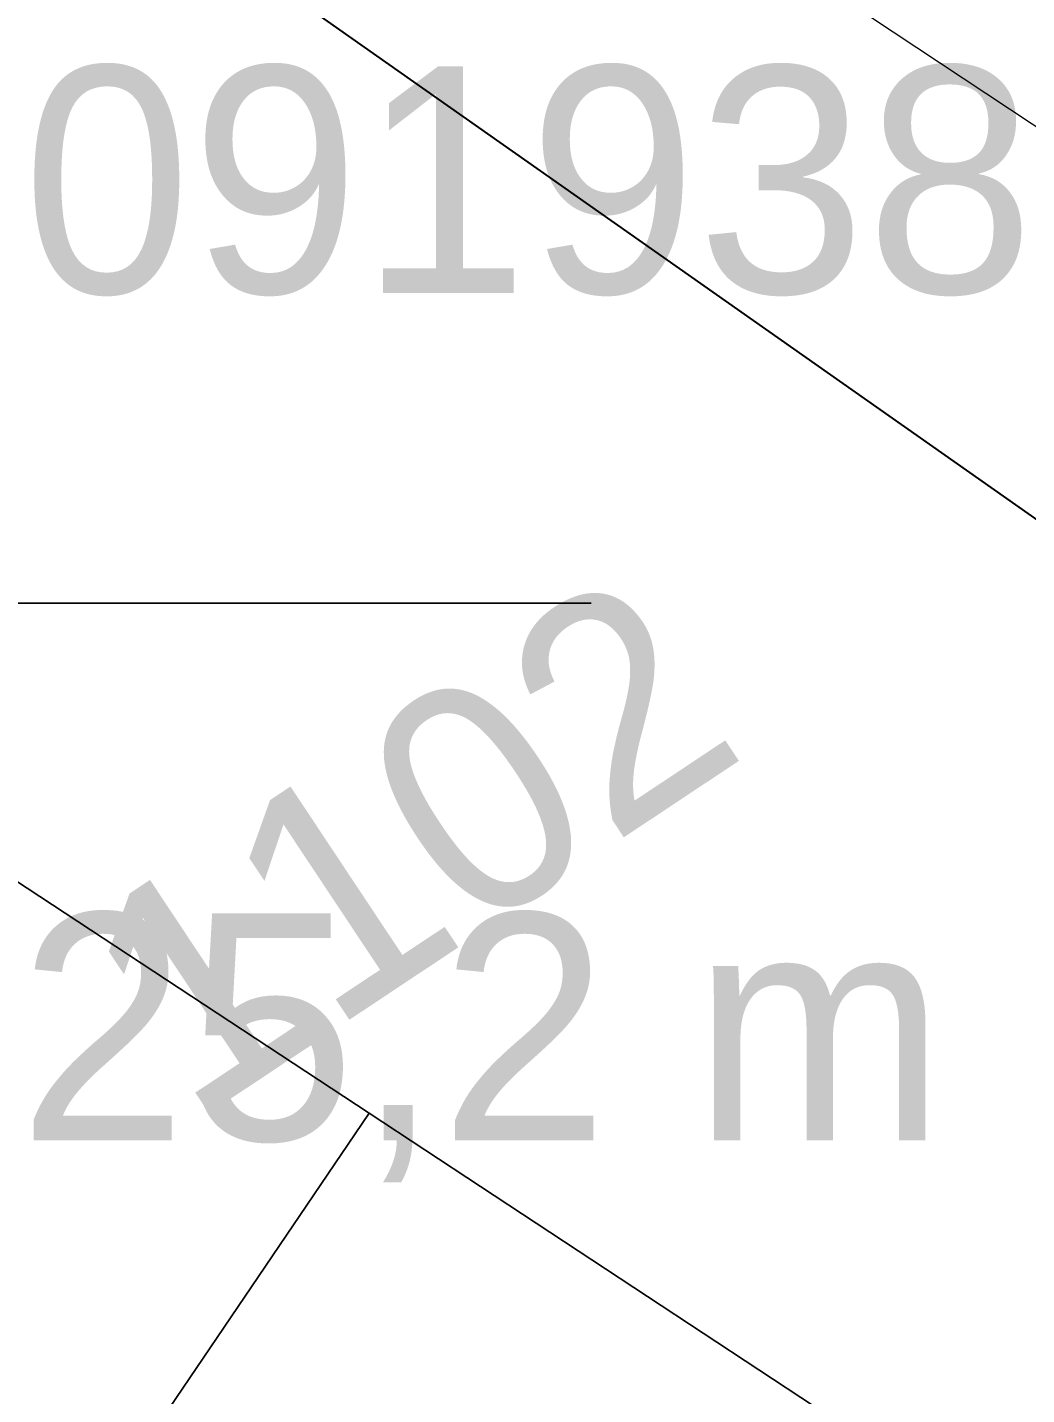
# Model space of a CAD drawing. Header units: metres. Extents: x 0 to 105485, y 0 to 425721.
# Drawn here: x 104670.19 to 104674.16, y 425234.66 to 425240.08 of the extents above; entities that cross this region are included whole.
import ezdxf
from ezdxf.enums import TextEntityAlignment as Align

# ---------------------------------------------------------------- set-up
doc = ezdxf.new("R2010")
doc.units = ezdxf.units.M
doc.header["$MEASUREMENT"] = 0
doc.linetypes.add('KG-PERCEEL-SO', pattern=[19, 5.5, -4, 5.5, -4])
for name, color, linetype, lineweight in [('B-XX-KG-GRENS_PERCEEL-T', 150, 'KG-PERCEEL-SO', 18), ('B-XX-MO-ONDERZOEK_SONDERING-G', 90, 'Continuous', 18), ('B-XX-MO-ONDERZOEK_SONDERING-T', 90, 'Continuous', 18), ('B-XX-VH-OPENVERHARDING-G', 90, 'Continuous', 18), ('B-XX-VW-MARKERING-G', 7, 'Continuous', 18)]:
    doc.layers.add(name, color=color, linetype=linetype, lineweight=lineweight)
doc.layers.add('GIS-WEGVAKKEN', color=2, linetype='Continuous')

msp = doc.modelspace()

# ---------------------------------------------------------------- linework, layer by layer
at = {"layer": 'B-XX-MO-ONDERZOEK_SONDERING-G', "color": 0, "true_color": 0xd62828}
for points in [[(104670.1927, 425237.8, -0.349), (104670.2726, 425237.8, -0.369), (104670.3525, 425237.8, -0.389), (104670.4324, 425237.8, -0.409), (104670.5794, 425237.8, -0.429), (104671.1521, 425237.8, -0.449), (104671.4919, 425237.8, -0.469), (104671.6528, 425237.8, -0.489), (104671.5913, 425237.8, -0.509), (104671.5094, 425237.8, -0.529), (104671.1845, 425237.8, -0.549), (104670.912, 425237.8, -0.569), (104670.7978, 425237.8, -0.589), (104670.8642, 425237.8, -0.609), (104670.7217, 425237.8, -0.629), (104670.2892, 425237.8, -0.649), (104669.9763, 425237.8, -0.669)], [(104670.0758, 425237.8, 2.291), (104670.2546, 425237.8, 2.271), (104670.4452, 425237.8, 2.25), (104670.462, 425237.8, 2.23), (104670.4834, 425237.8, 2.211), (104670.5445, 425237.8, 2.191), (104670.5258, 425237.8, 2.171), (104670.5581, 425237.8, 2.151), (104670.5904, 425237.8, 2.131), (104670.6227, 425237.8, 2.111), (104670.6825, 425237.8, 2.091), (104670.7153, 425237.8, 2.071), (104670.7961, 425237.8, 2.051), (104670.8944, 425237.8, 2.031), (104671.0173, 425237.8, 2.011), (104671.2077, 425237.8, 1.991), (104671.4663, 425237.8, 1.971), (104671.6558, 425237.8, 1.951), (104671.8735, 425237.8, 1.931), (104672.015, 425237.8, 1.911), (104672.1348, 425237.8, 1.891), (104672.2708, 425237.8, 1.871), (104672.3476, 425237.8, 1.851), (104672.3758, 425237.8, 1.831), (104672.3906, 425237.8, 1.811), (104672.407, 425237.8, 1.791), (104672.4264, 425237.8, 1.771), (104672.4297, 425237.8, 1.751), (104672.4172, 425237.8, 1.731), (104672.393, 425237.8, 1.711), (104672.3587, 425237.8, 1.691), (104672.3094, 425237.8, 1.671), (104672.2582, 425237.8, 1.651), (104672.1987, 425237.8, 1.631), (104672.1204, 425237.8, 1.611), (104672.0443, 425237.8, 1.591), (104671.9706, 425237.8, 1.571), (104671.9024, 425237.8, 1.551), (104671.8276, 425237.8, 1.531), (104671.7667, 425237.8, 1.511), (104671.6889, 425237.8, 1.491), (104671.5883, 425237.8, 1.471), (104671.5203, 425237.8, 1.451), (104671.4798, 425237.8, 1.431), (104671.4416, 425237.8, 1.411), (104671.4047, 425237.8, 1.391), (104671.3729, 425237.8, 1.371), (104671.351, 425237.8, 1.35), (104671.3174, 425237.8, 1.33), (104671.1632, 425237.8, 1.31), (104671.1142, 425237.8, 1.29), (104671.0487, 425237.8, 1.27), (104671.0095, 425237.8, 1.25), (104670.9666, 425237.8, 1.23), (104670.9285, 425237.8, 1.21), (104670.8787, 425237.8, 1.19), (104670.8418, 425237.8, 1.17), (104670.8022, 425237.8, 1.15), (104670.7648, 425237.8, 1.13), (104670.7303, 425237.8, 1.11), (104670.6991, 425237.8, 1.09), (104670.6686, 425237.8, 1.07), (104670.6489, 425237.8, 1.05), (104670.628, 425237.8, 1.03), (104670.6073, 425237.8, 1.01), (104670.5855, 425237.8, 0.99), (104670.5677, 425237.8, 0.97), (104670.5532, 425237.8, 0.95), (104670.5319, 425237.8, 0.93), (104670.5056, 425237.8, 0.91), (104670.4949, 425237.8, 0.89), (104670.4749, 425237.8, 0.87), (104670.4487, 425237.8, 0.85), (104670.4343, 425237.8, 0.83), (104670.4219, 425237.8, 0.81), (104670.4123, 425237.8, 0.79), (104670.4034, 425237.8, 0.77), (104670.3876, 425237.8, 0.75), (104670.3725, 425237.8, 0.73), (104670.3598, 425237.8, 0.71), (104670.3259, 425237.8, 0.69), (104670.3135, 425237.8, 0.67), (104670.3084, 425237.8, 0.65), (104670.3006, 425237.8, 0.63), (104670.2709, 425237.8, 0.61), (104670.2651, 425237.8, 0.59), (104670.2592, 425237.8, 0.57), (104670.2607, 425237.8, 0.55), (104670.2744, 425237.8, 0.53), (104670.2877, 425237.8, 0.51), (104670.3079, 425237.8, 0.49), (104670.3314, 425237.8, 0.47), (104670.3633, 425237.8, 0.451), (104670.3781, 425237.8, 0.431), (104670.4234, 425237.8, 0.411), (104670.4533, 425237.8, 0.391), (104670.4611, 425237.8, 0.371), (104670.4741, 425237.8, 0.351), (104670.4869, 425237.8, 0.331), (104670.4884, 425237.8, 0.311), (104670.4881, 425237.8, 0.291), (104670.4805, 425237.8, 0.271), (104670.4737, 425237.8, 0.251), (104670.4639, 425237.8, 0.231), (104670.4481, 425237.8, 0.211), (104670.4387, 425237.8, 0.191), (104670.4241, 425237.8, 0.171), (104670.4075, 425237.8, 0.151), (104670.3905, 425237.8, 0.131), (104670.3714, 425237.8, 0.111), (104670.3323, 425237.8, 0.091), (104670.2866, 425237.8, 0.071), (104670.2457, 425237.8, 0.051), (104670.1842, 425237.8, 0.031)], [(104670.1152, 425237.8, -18.345), (104670.335, 425237.8, -18.365), (104670.486, 425237.8, -18.385), (104670.6225, 425237.8, -18.405), (104670.7123, 425237.8, -18.425), (104670.7673, 425237.8, -18.445), (104670.8052, 425237.8, -18.465), (104670.8442, 425237.8, -18.485), (104670.8676, 425237.8, -18.505), (104670.8704, 425237.8, -18.525), (104670.8533, 425237.8, -18.545), (104670.8267, 425237.8, -18.565), (104670.8118, 425237.8, -18.585), (104670.8107, 425237.8, -18.605), (104670.8173, 425237.8, -18.625), (104670.8207, 425237.8, -18.645), (104670.8182, 425237.8, -18.665), (104670.7699, 425237.8, -18.685), (104670.6135, 425237.8, -18.705), (104670.5627, 425237.8, -18.725), (104670.5202, 425237.8, -18.745), (104670.4949, 425237.8, -18.765), (104670.5022, 425237.8, -18.785), (104670.5366, 425237.8, -18.805), (104670.5742, 425237.8, -18.825), (104670.6124, 425237.8, -18.845), (104670.7068, 425237.8, -18.865), (104670.8168, 425237.8, -18.885), (104670.9234, 425237.8, -18.905), (104670.9662, 425237.8, -18.925), (104670.9422, 425237.8, -18.945), (104670.9603, 425237.8, -18.965), (104670.9799, 425237.8, -18.985), (104670.9992, 425237.8, -19.005), (104671.028, 425237.8, -19.025), (104671.0589, 425237.8, -19.045), (104671.0819, 425237.8, -19.064), (104671.1273, 425237.8, -19.084), (104671.1792, 425237.8, -19.104), (104671.2639, 425237.8, -19.124), (104671.3142, 425237.8, -19.144), (104671.3257, 425237.8, -19.164), (104671.2992, 425237.8, -19.184), (104671.2973, 425237.8, -19.204), (104671.3052, 425237.8, -19.224), (104671.3193, 425237.8, -19.244), (104671.3213, 425237.8, -19.264), (104671.3133, 425237.8, -19.284), (104671.2997, 425237.8, -19.304), (104671.289, 425237.8, -19.324), (104671.2859, 425237.8, -19.344), (104671.2965, 425237.8, -19.364), (104671.3251, 425237.8, -19.384), (104671.3475, 425237.8, -19.404), (104671.3588, 425237.8, -19.424), (104671.3753, 425237.8, -19.444), (104671.3673, 425237.8, -19.464), (104671.3607, 425237.8, -19.484), (104671.3529, 425237.8, -19.504), (104671.3728, 425237.8, -19.524), (104671.4795, 425237.8, -19.544), (104671.5917, 425237.8, -19.564), (104671.6732, 425237.8, -19.584), (104671.7019, 425237.8, -19.604), (104671.7228, 425237.8, -19.624), (104671.7264, 425237.8, -19.644), (104671.7155, 425237.8, -19.664), (104671.6876, 425237.8, -19.684), (104671.6604, 425237.8, -19.704), (104671.7035, 425237.8, -19.724), (104671.7403, 425237.8, -19.744), (104671.7515, 425237.8, -19.764), (104671.7404, 425237.8, -19.784), (104671.723, 425237.8, -19.804), (104671.7235, 425237.8, -19.824), (104671.7469, 425237.8, -19.844), (104671.7803, 425237.8, -19.864), (104671.8028, 425237.8, -19.884), (104671.8516, 425237.8, -19.904), (104671.9248, 425237.8, -19.924), (104671.9454, 425237.8, -19.944), (104671.9232, 425237.8, -19.964), (104671.8567, 425237.8, -19.984), (104671.7441, 425237.8, -20.004), (104671.6534, 425237.8, -20.024), (104671.5452, 425237.8, -20.044), (104671.4408, 425237.8, -20.064), (104671.3753, 425237.8, -20.084), (104671.3071, 425237.8, -20.104), (104671.2863, 425237.8, -20.124), (104671.3066, 425237.8, -20.144), (104671.3393, 425237.8, -20.164), (104671.3596, 425237.8, -20.184), (104671.4082, 425237.8, -20.204), (104671.4919, 425237.8, -20.224), (104671.6108, 425237.8, -20.244), (104671.6656, 425237.8, -20.264), (104671.6937, 425237.8, -20.284), (104671.7151, 425237.8, -20.304), (104671.7527, 425237.8, -20.324), (104671.7893, 425237.8, -20.344), (104671.7862, 425237.8, -20.364), (104671.7521, 425237.8, -20.384), (104671.7267, 425237.8, -20.404), (104671.7327, 425237.8, -20.424), (104671.7519, 425237.8, -20.444), (104671.7955, 425237.8, -20.464), (104671.8381, 425237.8, -20.484), (104671.8551, 425237.8, -20.504), (104671.8577, 425237.8, -20.524), (104671.872, 425237.8, -20.544), (104671.9107, 425237.8, -20.564), (104671.9767, 425237.8, -20.584), (104671.9985, 425237.8, -20.604), (104671.9913, 425237.8, -20.624), (104671.9931, 425237.8, -20.644), (104672.017, 425237.8, -20.664), (104672.0774, 425237.8, -20.684), (104672.1111, 425237.8, -20.704), (104672.113, 425237.8, -20.724), (104672.0683, 425237.8, -20.744), (104672.0209, 425237.8, -20.764), (104671.9553, 425237.8, -20.784), (104671.9223, 425237.8, -20.804), (104671.9173, 425237.8, -20.824), (104671.9094, 425237.8, -20.844), (104671.8615, 425237.8, -20.864), (104671.7619, 425237.8, -20.883), (104671.6257, 425237.8, -20.903), (104671.5431, 425237.8, -20.923), (104671.4663, 425237.8, -20.943), (104671.4552, 425237.8, -20.963), (104671.5132, 425237.8, -20.983), (104671.6449, 425237.8, -21.003), (104671.7487, 425237.8, -21.023), (104671.7497, 425237.8, -21.043), (104671.6769, 425237.8, -21.063), (104671.6116, 425237.8, -21.083), (104671.5245, 425237.8, -21.103), (104671.4232, 425237.8, -21.123), (104671.3194, 425237.8, -21.143), (104671.2181, 425237.8, -21.163), (104671.1509, 425237.8, -21.183), (104671.087, 425237.8, -21.203), (104670.9799, 425237.8, -21.223), (104670.7924, 425237.8, -21.243), (104670.7691, 425237.8, -21.263), (104670.6623, 425237.8, -21.283), (104670.5849, 425237.8, -21.303), (104670.5364, 425237.8, -21.323), (104670.3526, 425237.8, -21.343), (104670.3008, 425237.8, -21.363), (104670.2731, 425237.8, -21.383), (104670.2727, 425237.8, -21.403), (104670.4533, 425237.8, -21.423), (104670.6828, 425237.8, -21.443), (104670.8235, 425237.8, -21.463), (104670.9313, 425237.8, -21.483), (104670.95, 425237.8, -21.503), (104670.9799, 425237.8, -21.523), (104671.023, 425237.8, -21.543), (104670.9987, 425237.8, -21.563), (104670.9682, 425237.8, -21.583), (104670.9203, 425237.8, -21.603), (104670.9313, 425237.8, -21.623), (104670.9166, 425237.8, -21.643), (104670.8475, 425237.8, -21.663), (104670.7626, 425237.8, -21.683), (104670.6633, 425237.8, -21.703), (104670.6215, 425237.8, -21.723), (104670.5696, 425237.8, -21.743), (104670.4109, 425237.8, -21.763), (104670.2826, 425237.8, -21.783), (104670.2134, 425237.8, -21.803), (104670.1198, 425237.8, -21.823)], [(104670.117, 425237.8, -17.725), (104670.2245, 425237.8, -17.745), (104670.2913, 425237.8, -17.765), (104670.3639, 425237.8, -17.785), (104670.4344, 425237.8, -17.805), (104670.513, 425237.8, -17.825), (104670.5663, 425237.8, -17.845), (104670.6195, 425237.8, -17.865), (104670.6436, 425237.8, -17.885), (104670.6474, 425237.8, -17.905), (104670.6336, 425237.8, -17.925), (104670.5902, 425237.8, -17.945), (104670.5343, 425237.8, -17.965), (104670.4964, 425237.8, -17.985), (104670.4556, 425237.8, -18.005), (104670.4195, 425237.8, -18.025), (104670.3945, 425237.8, -18.045), (104670.3637, 425237.8, -18.065), (104670.3347, 425237.8, -18.085), (104670.3121, 425237.8, -18.105), (104670.2845, 425237.8, -18.125), (104670.2567, 425237.8, -18.145), (104670.2202, 425237.8, -18.165), (104670.1768, 425237.8, -18.185)], [(104670.1467, 425237.8, -13.627), (104670.2583, 425237.8, -13.647), (104670.3154, 425237.8, -13.667), (104670.3133, 425237.8, -13.687), (104670.287, 425237.8, -13.707), (104670.2552, 425237.8, -13.727), (104670.2403, 425237.8, -13.747), (104670.246, 425237.8, -13.767), (104670.283, 425237.8, -13.787), (104670.337, 425237.8, -13.807), (104670.3683, 425237.8, -13.827), (104670.3813, 425237.8, -13.847), (104670.3862, 425237.8, -13.867), (104670.4269, 425237.8, -13.887), (104670.4885, 425237.8, -13.907), (104670.614, 425237.8, -13.927), (104670.6958, 425237.8, -13.947), (104670.7101, 425237.8, -13.967), (104670.6478, 425237.8, -13.987), (104670.5887, 425237.8, -14.007), (104670.5608, 425237.8, -14.027), (104670.5656, 425237.8, -14.047), (104670.6512, 425237.8, -14.067), (104670.815, 425237.8, -14.087), (104670.9438, 425237.8, -14.107), (104671.0505, 425237.8, -14.127), (104671.0923, 425237.8, -14.147), (104671.0756, 425237.8, -14.167), (104671.032, 425237.8, -14.187), (104670.9876, 425237.8, -14.207), (104670.9544, 425237.8, -14.227), (104670.9108, 425237.8, -14.247), (104670.8825, 425237.8, -14.267), (104670.8648, 425237.8, -14.287), (104670.8626, 425237.8, -14.307), (104670.8712, 425237.8, -14.327), (104670.8913, 425237.8, -14.347), (104670.9053, 425237.8, -14.366), (104670.9006, 425237.8, -14.386), (104670.8739, 425237.8, -14.406), (104670.8439, 425237.8, -14.426), (104670.8093, 425237.8, -14.446), (104670.7545, 425237.8, -14.466), (104670.6898, 425237.8, -14.486), (104670.6408, 425237.8, -14.506), (104670.566, 425237.8, -14.526), (104670.4873, 425237.8, -14.546), (104670.4109, 425237.8, -14.566), (104670.3636, 425237.8, -14.586), (104670.3549, 425237.8, -14.606), (104670.3462, 425237.8, -14.626), (104670.3375, 425237.8, -14.646), (104670.4063, 425237.8, -14.666), (104670.4818, 425237.8, -14.686), (104670.5333, 425237.8, -14.706), (104670.5658, 425237.8, -14.726), (104670.6069, 425237.8, -14.746), (104670.6604, 425237.8, -14.766), (104670.7109, 425237.8, -14.786), (104670.7893, 425237.8, -14.806), (104670.8686, 425237.8, -14.826), (104670.9153, 425237.8, -14.846), (104670.9519, 425237.8, -14.866), (104670.9651, 425237.8, -14.886), (104670.9622, 425237.8, -14.906), (104670.9537, 425237.8, -14.926), (104670.9374, 425237.8, -14.946), (104670.9255, 425237.8, -14.966), (104670.9227, 425237.8, -14.986), (104670.926, 425237.8, -15.006), (104670.9358, 425237.8, -15.026), (104670.9383, 425237.8, -15.046), (104670.9347, 425237.8, -15.066), (104670.9401, 425237.8, -15.086), (104670.9498, 425237.8, -15.106), (104670.9554, 425237.8, -15.126), (104670.9619, 425237.8, -15.146), (104670.9616, 425237.8, -15.166), (104670.9538, 425237.8, -15.186), (104670.9388, 425237.8, -15.206), (104670.9353, 425237.8, -15.226), (104670.9441, 425237.8, -15.246), (104670.956, 425237.8, -15.266), (104670.9925, 425237.8, -15.286), (104671.0465, 425237.8, -15.306), (104671.0773, 425237.8, -15.326), (104671.0945, 425237.8, -15.346), (104671.1063, 425237.8, -15.366), (104671.1278, 425237.8, -15.386), (104671.1536, 425237.8, -15.406), (104671.1918, 425237.8, -15.426), (104671.2047, 425237.8, -15.446), (104671.2088, 425237.8, -15.466), (104671.2272, 425237.8, -15.486), (104671.2381, 425237.8, -15.506), (104671.2471, 425237.8, -15.526), (104671.2662, 425237.8, -15.546), (104671.2844, 425237.8, -15.566), (104671.3033, 425237.8, -15.586), (104671.3066, 425237.8, -15.606), (104671.2932, 425237.8, -15.626), (104671.2617, 425237.8, -15.646), (104671.2215, 425237.8, -15.666), (104671.1604, 425237.8, -15.686), (104671.0961, 425237.8, -15.706), (104671.0141, 425237.8, -15.726), (104670.9501, 425237.8, -15.746), (104670.878, 425237.8, -15.766), (104670.8196, 425237.8, -15.786), (104670.7843, 425237.8, -15.806), (104670.7521, 425237.8, -15.826), (104670.7251, 425237.8, -15.846), (104670.7172, 425237.8, -15.866), (104670.7287, 425237.8, -15.886), (104670.7578, 425237.8, -15.906), (104670.7706, 425237.8, -15.926), (104670.7612, 425237.8, -15.946), (104670.7465, 425237.8, -15.966), (104670.7516, 425237.8, -15.986), (104670.7644, 425237.8, -16.006), (104670.7792, 425237.8, -16.026), (104670.7938, 425237.8, -16.046), (104670.8152, 425237.8, -16.066), (104670.8313, 425237.8, -16.086), (104670.8641, 425237.8, -16.106), (104670.928, 425237.8, -16.126), (104670.9933, 425237.8, -16.146), (104671.0919, 425237.8, -16.166), (104671.1743, 425237.8, -16.186), (104671.2301, 425237.8, -16.206), (104671.2748, 425237.8, -16.226), (104671.3129, 425237.8, -16.246), (104671.3393, 425237.8, -16.266), (104671.3536, 425237.8, -16.286), (104671.3178, 425237.8, -16.306), (104671.2251, 425237.8, -16.326), (104671.1867, 425237.8, -16.346), (104671.1629, 425237.8, -16.366), (104671.1425, 425237.8, -16.386), (104671.113, 425237.8, -16.406), (104671.0772, 425237.8, -16.426), (104671.0263, 425237.8, -16.446), (104671.0039, 425237.8, -16.466), (104670.993, 425237.8, -16.486), (104670.98, 425237.8, -16.506), (104670.9806, 425237.8, -16.526), (104670.9889, 425237.8, -16.546), (104670.9959, 425237.8, -16.566), (104670.9922, 425237.8, -16.586), (104670.9891, 425237.8, -16.606), (104670.9788, 425237.8, -16.626), (104670.9594, 425237.8, -16.646), (104670.9531, 425237.8, -16.666), (104670.9568, 425237.8, -16.686), (104670.97, 425237.8, -16.706), (104670.9707, 425237.8, -16.726), (104670.9531, 425237.8, -16.746), (104670.9105, 425237.8, -16.766), (104670.8683, 425237.8, -16.786), (104670.8523, 425237.8, -16.806), (104670.8544, 425237.8, -16.826), (104670.8463, 425237.8, -16.846), (104670.8005, 425237.8, -16.866), (104670.7549, 425237.8, -16.885), (104670.6974, 425237.8, -16.905), (104670.6317, 425237.8, -16.925), (104670.5751, 425237.8, -16.945), (104670.5368, 425237.8, -16.965), (104670.4918, 425237.8, -16.985), (104670.4452, 425237.8, -17.005), (104670.4114, 425237.8, -17.025), (104670.3779, 425237.8, -17.045), (104670.3557, 425237.8, -17.065), (104670.3435, 425237.8, -17.085), (104670.3265, 425237.8, -17.105), (104670.3068, 425237.8, -17.125), (104670.2936, 425237.8, -17.145), (104670.2915, 425237.8, -17.165), (104670.2962, 425237.8, -17.185), (104670.2878, 425237.8, -17.205), (104670.2741, 425237.8, -17.225), (104670.2506, 425237.8, -17.245), (104670.2284, 425237.8, -17.265), (104670.2084, 425237.8, -17.285), (104670.1895, 425237.8, -17.305)], [(104670.1657, 425237.8, -11.648), (104670.2372, 425237.8, -11.668), (104670.3024, 425237.8, -11.688), (104670.3656, 425237.8, -11.708), (104670.4042, 425237.8, -11.728), (104670.4387, 425237.8, -11.748), (104670.4579, 425237.8, -11.768), (104670.4689, 425237.8, -11.788), (104670.4785, 425237.8, -11.808), (104670.4896, 425237.8, -11.828), (104670.5003, 425237.8, -11.848), (104670.5007, 425237.8, -11.868), (104670.4959, 425237.8, -11.888), (104670.4898, 425237.8, -11.908), (104670.486, 425237.8, -11.928), (104670.4853, 425237.8, -11.948), (104670.4851, 425237.8, -11.968), (104670.4874, 425237.8, -11.988), (104670.4949, 425237.8, -12.008), (104670.5147, 425237.8, -12.028), (104670.5355, 425237.8, -12.048), (104670.5472, 425237.8, -12.068), (104670.5631, 425237.8, -12.088), (104670.5843, 425237.8, -12.107), (104670.5992, 425237.8, -12.127), (104670.611, 425237.8, -12.147), (104670.6157, 425237.8, -12.167), (104670.6223, 425237.8, -12.187), (104670.6251, 425237.8, -12.207), (104670.6183, 425237.8, -12.227), (104670.6, 425237.8, -12.247), (104670.5776, 425237.8, -12.267), (104670.5455, 425237.8, -12.287), (104670.519, 425237.8, -12.307), (104670.4972, 425237.8, -12.327), (104670.482, 425237.8, -12.347), (104670.4657, 425237.8, -12.367), (104670.4569, 425237.8, -12.387), (104670.4591, 425237.8, -12.407), (104670.4658, 425237.8, -12.427), (104670.4824, 425237.8, -12.447), (104670.5036, 425237.8, -12.467), (104670.52, 425237.8, -12.487), (104670.5272, 425237.8, -12.507), (104670.5237, 425237.8, -12.527), (104670.5222, 425237.8, -12.547), (104670.5319, 425237.8, -12.567), (104670.5525, 425237.8, -12.587), (104670.5658, 425237.8, -12.607), (104670.5802, 425237.8, -12.627), (104670.5916, 425237.8, -12.647), (104670.5991, 425237.8, -12.667), (104670.599, 425237.8, -12.687), (104670.5958, 425237.8, -12.707), (104670.5979, 425237.8, -12.727), (104670.6026, 425237.8, -12.747), (104670.6177, 425237.8, -12.767), (104670.6348, 425237.8, -12.787), (104670.647, 425237.8, -12.807), (104670.6624, 425237.8, -12.827), (104670.6779, 425237.8, -12.847), (104670.6943, 425237.8, -12.867), (104670.7055, 425237.8, -12.887), (104670.7172, 425237.8, -12.907), (104670.7287, 425237.8, -12.927), (104670.7347, 425237.8, -12.947), (104670.7405, 425237.8, -12.967), (104670.7317, 425237.8, -12.987), (104670.7104, 425237.8, -13.007), (104670.6921, 425237.8, -13.027), (104670.6739, 425237.8, -13.047), (104670.6697, 425237.8, -13.067), (104670.6757, 425237.8, -13.087), (104670.6995, 425237.8, -13.107), (104670.7374, 425237.8, -13.127), (104670.7413, 425237.8, -13.147), (104670.6925, 425237.8, -13.167), (104670.6108, 425237.8, -13.187), (104670.5446, 425237.8, -13.207), (104670.4917, 425237.8, -13.227), (104670.4036, 425237.8, -13.247), (104670.2941, 425237.8, -13.267), (104670.2302, 425237.8, -13.287), (104670.1686, 425237.8, -13.307)]]:
    msp.add_polyline3d(points, dxfattribs=at)
at = {"layer": 'B-XX-VH-OPENVERHARDING-G', "ltscale": 0.5}
msp.add_lwpolyline([(104665.773, 425239.575), (104667.745, 425238.279), (104669.638, 425237.034), (104671.55, 425235.777), (104673.538, 425234.469), (104676.024, 425232.835), (104677.79, 425231.674), (104683.715, 425227.778), (104683.819, 425227.71), (104685.807, 425226.403), (104698.527, 425218.039), (104705.043, 425216.028)], dxfattribs=at)
for points in [[(104666.415, 425232.314), (104668.368, 425231.087), (104671.55, 425235.777), (104669.638, 425237.034)], [(104668.368, 425231.087), (104670.279, 425229.83), (104673.538, 425234.469), (104671.55, 425235.777)]]:
    msp.add_lwpolyline(points, close=True, dxfattribs=at)
at = {"layer": 'B-XX-VW-MARKERING-G', "color": 0, "ltscale": 0.5, "true_color": 0x808080}
msp.add_polyline3d([(104683.057, 425233.827, 2.5323), (104680.936, 425235.228, 2.5285), (104678.815, 425236.629, 2.5127), (104676.4975, 425238.1645, 2.491), (104674.18, 425239.7, 2.5265), (104671.8845, 425241.221, 2.5264), (104669.589, 425242.742, 2.5322), (104667.299, 425244.2605, 2.5003), (104665.009, 425245.779, 2.5523), (104666.58, 425247.972, 2.692)], dxfattribs=at)
at = {"layer": 'GIS-WEGVAKKEN'}
msp.add_lwpolyline([(104706.3177, 425219.0663), (104699.29, 425221.9), (104687.54, 425229.84), (104676.58, 425236.46), (104665.56, 425244.2), (104659.15, 425248.27), (104653.66, 425251.97), (104650.804, 425253.0257)], dxfattribs=at)

# ---------------------------------------------------------------- texts
at = {"layer": 'B-XX-KG-GRENS_PERCEEL-T'}
msp.add_text('1102', height=0.9, rotation=33.6, dxfattribs=at).set_placement((104671.703, 425236.8423), align=Align.MIDDLE_CENTER)
at = {"layer": 'B-XX-MO-ONDERZOEK_SONDERING-T', "color": 10, "lineweight": 18}
for s, p in [('CPT000000091938', (104668.97, 425239.48)), ('mv +2,37 · 25,2 m', (104668.97, 425236.12))]:
    msp.add_text(s, height=0.9, dxfattribs=at).set_placement(p, align=Align.MIDDLE_CENTER)

doc.saveas('drawing.dxf')
